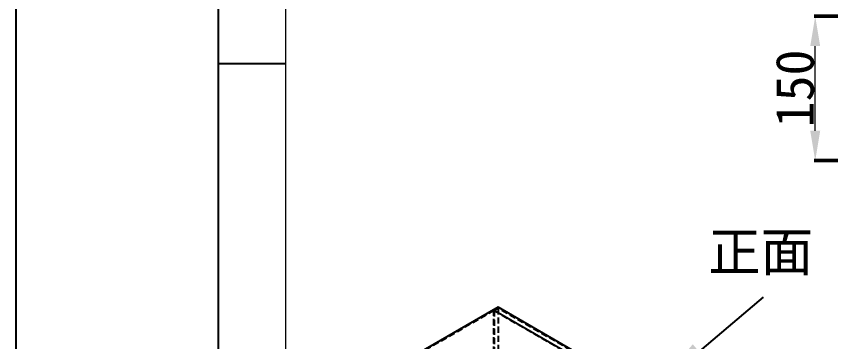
# Model space of a CAD drawing. Header units: millimetres. Extents: x 11314 to 23260, y 1528 to 5686.
# Drawn here: x 12059 to 12905, y 2671 to 3010 of the extents above; entities that cross this region are included whole.
import ezdxf

# ---------------------------------------------------------------- set-up
doc = ezdxf.new("R2010")
doc.units = ezdxf.units.MM
doc.linetypes.add('HIDDEN', pattern=[9.525, 6.35, -3.175])
doc.layers.add('AM_0', color=7, linetype='Continuous', lineweight=50)
doc.layers.add('AM_BOR', color=7, linetype='Continuous', lineweight=50)
doc.styles.add('SLDTEXTSTYLE21', font='TXT', dxfattribs={"width": 0.7})
doc.styles.get("Standard").update_dxf_attribs({"font": 'ISOCP.SHX', "bigfont": 'gbcbig.shx'})
doc.dimstyles.new('AM_GB', dxfattribs={"dimtxt": 3.5, "dimasz": 3.5, "dimexe": 1, "dimexo": 1, "dimgap": 1.5, "dimtad": 1, "dimdsep": 46, "dimtxsty": 'Standard', "dimcen": 0, "dimclrd": 256, "dimclre": 256, "dimclrt": 2, "dimadec": 0, "dimazin": 2, "dimtp": 0.1, "dimtm": 0.1, "dimtfac": 0.71, "dimtdec": 3, "dimtmove": 0, "dimatfit": 3, "dimfxl": 1, "dimlwd": -1, "dimlwe": -1, "dimarcsym": 0})
doc.dimstyles.new('SLDDIMSTYLE11', dxfattribs={"dimtxt": 52.5, "dimasz": 61.2, "dimexe": 0, "dimexo": 0.0625, "dimgap": 13.125, "dimtad": 1, "dimdec": 3, "dimlfac": 1.333333, "dimrnd": 1e-09, "dimzin": 12, "dimdsep": 46, "dimtxsty": 'SLDTEXTSTYLE21', "dimsah": 1, "dimcen": 0.09, "dimadec": 0, "dimazin": 3, "dimtfac": 1, "dimtdec": 3, "dimtmove": 0, "dimatfit": 0, "dimfxl": 1, "dimfrac": 2, "dimtolj": 1, "dimtzin": 12, "dimarcsym": 0})

# ---------------------------------------------------------------- blocks, each defined once
blk = doc.blocks.new('JG-A3')
at = {"layer": 'AM_BOR', "color": 1, "lineweight": 25}
for p, q in [((0, 0), (0, 297)), ((15, 5), (15, 292)), ((20, 102.332), (15, 102.332))]:
    blk.add_line(p, q, dxfattribs=at)
at = {"layer": 'AM_BOR', "color": 50, "lineweight": 20}
blk.add_line((20, 10), (20, 287), dxfattribs=at)
blk = doc.blocks.new('*D131')
at = {"layer": 'AM_0', "color": 3, "linetype": 'ByBlock', "transparency": 16777216}
for p, q in [((12927.47, 3009.67), (12888.14, 3009.67)), ((12925.47, 2859.67), (12888.14, 2859.67))]:
    blk.add_line(p, q, dxfattribs=at)
at = {"layer": 'AM_0', "color": 3, "linetype": 'ByBlock', "lineweight": 0, "transparency": 16777216}
blk.add_line((12889.14, 2890.67), (12889.14, 2978.67), dxfattribs=at)
at = {"layer": 'AM_0', "color": 3, "lineweight": -2, "transparency": 16777216}
for points in [[(12883.98, 2978.67), (12894.31, 2978.67), (12889.14, 3009.67)], [(12883.98, 2890.67), (12894.31, 2890.67), (12889.14, 2859.67)]]:
    blk.add_solid(points, dxfattribs=at)
at = {"layer": 'Defpoints', "color": 0, "lineweight": -2, "transparency": 16777216}
for p in [(12889.14, 3009.67), (12928.47, 3009.67), (12926.47, 2859.67)]:
    blk.add_point(p, dxfattribs=at)
at = {"layer": 'AM_0', "color": 2, "lineweight": -2, "transparency": 16777216, "insert": (12848.02, 2934.67), "char_height": 52, "attachment_point": 2, "rotation": 90}
blk.add_mtext('{\\fSimSun|b0|i0|c134|p2;\\H0.7619x;\\Ftxt|c134;150}', dxfattribs=at)

msp = doc.modelspace()

# ---------------------------------------------------------------- linework, layer by layer
at = {"color": 7, "linetype": 'Continuous', "lineweight": -2}
for p, q in [((12554.984, 2704.665), (12464.4743, 2652.4149)), ((12559.5094, 2707.2775), (12554.984, 2704.665)), ((12554.984, 2704.665), (12871.7678, 2521.7896)), ((12554.984, 2704.665), (12713.3759, 2613.2273)), ((12717.9014, 2615.8398), (12559.5094, 2707.2775))]:
    msp.add_line(p, q, dxfattribs=at)
at = {"color": 7, "linetype": 'HIDDEN', "lineweight": -2}
for p, q in [((12555.4365, 2703.8812), (12465.3794, 2651.8923)), ((12554.984, 2704.665), (12554.984, 2260.4668)), ((12559.5094, 2706.2324), (12555.4365, 2703.8812)), ((12555.4365, 2703.8812), (12871.3153, 2521.5283)), ((12555.4365, 2703.8812), (12555.4365, 2260.7281)), ((12555.4365, 2703.8812), (12713.3759, 2612.7047)), ((12559.5094, 2707.2775), (12559.5094, 2706.2324)), ((12559.5094, 2706.2324), (12559.5094, 2263.0794)), ((12717.4488, 2615.056), (12559.5094, 2706.2324))]:
    msp.add_line(p, q, dxfattribs=at)

# ---------------------------------------------------------------- block references
at = {"lineweight": 0, "xscale": 14, "yscale": 14, "zscale": 14}
msp.add_blockref('JG-A3', (12058.9465, 1527.7504), dxfattribs=at)

# ---------------------------------------------------------------- texts
at = {"insert": (12777.8914, 2784.8612), "char_height": 40, "width": 138.965622, "attachment_point": 1}
msp.add_mtext('{\\fSimSun|b0|i0|c134|p2;正面}', dxfattribs=at)

# ---------------------------------------------------------------- dimensions: what is measured, and where the dimension line sits
at = {"layer": 'AM_0', "lineweight": -2}
dim = msp.add_linear_dim(base=(12889.1421, 3009.6746), p1=(12926.4699, 2859.6746), p2=(12928.4699, 3009.6746), angle=90, text='{\\fSimSun|b0|i0|c134|p2;\\H0.7619x;\\Ftxt|c134;<>}', dimstyle='AM_GB', override={"dimtxt": 52, "dimasz": 31, "dimclrd": 3, "dimclre": 3, "dimlwd": 0}, dxfattribs=at)
dim.commit()
dim.dimension.update_dxf_attribs({"geometry": '*D131', "text_midpoint": (12889.1421, 2934.6746), "dimtype": 160})

# ---------------------------------------------------------------- leaders
at = {"color": 7, "linetype": 'Continuous', "lineweight": 0, "true_color": 0xffffff}
msp.add_leader([(12721.6492, 2621.6071), (12835.4128, 2717.6264)], dimstyle='SLDDIMSTYLE11', dxfattribs=at)

doc.saveas('drawing.dxf')
